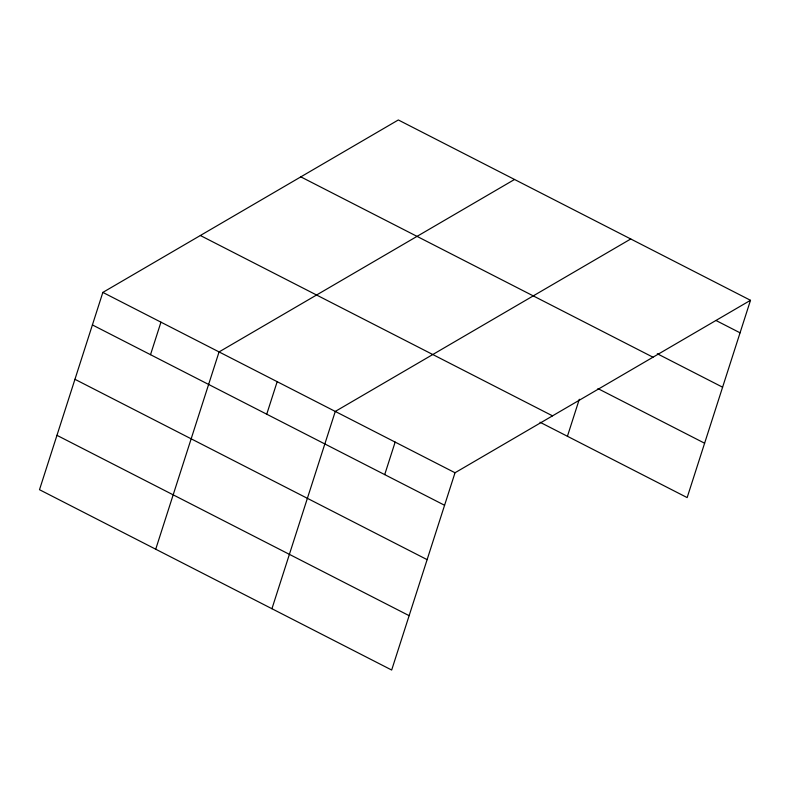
<?xml version="1.0" encoding="UTF-8"?>
<svg xmlns="http://www.w3.org/2000/svg" width="790" height="790" viewBox="0 0 790 790"><rect width="100%" height="100%" fill="white"/><g stroke="black" fill="none" stroke-linecap="round" stroke-linejoin="round"><path stroke-width="1.19" d="M102.848 292.409L39.5 489.701L391.672 670.038L455.02 472.756L750.5 300.299L398.328 119.962L102.848 292.409L455.02 472.756M150.515 354.68L160.953 322.162M155.719 549.208L219.057 351.925L514.547 179.468M266.734 414.197L277.172 381.679M271.938 608.725L335.276 411.432L630.756 238.985M384.71 474.612L395.148 442.094M567.418 436.278L579.307 399.256M750.5 300.299L687.152 497.591L540.005 422.235M716.115 320.552L740.062 332.817M657.29 353.752L722.603 387.199M300.812 176.861L652.994 357.208M597.941 388.591L704.611 443.22M200.354 235.499L552.526 415.846M92.4 324.927L444.582 505.274M74.941 379.299L427.123 559.646M56.959 435.329L409.131 615.667"/></g></svg>
